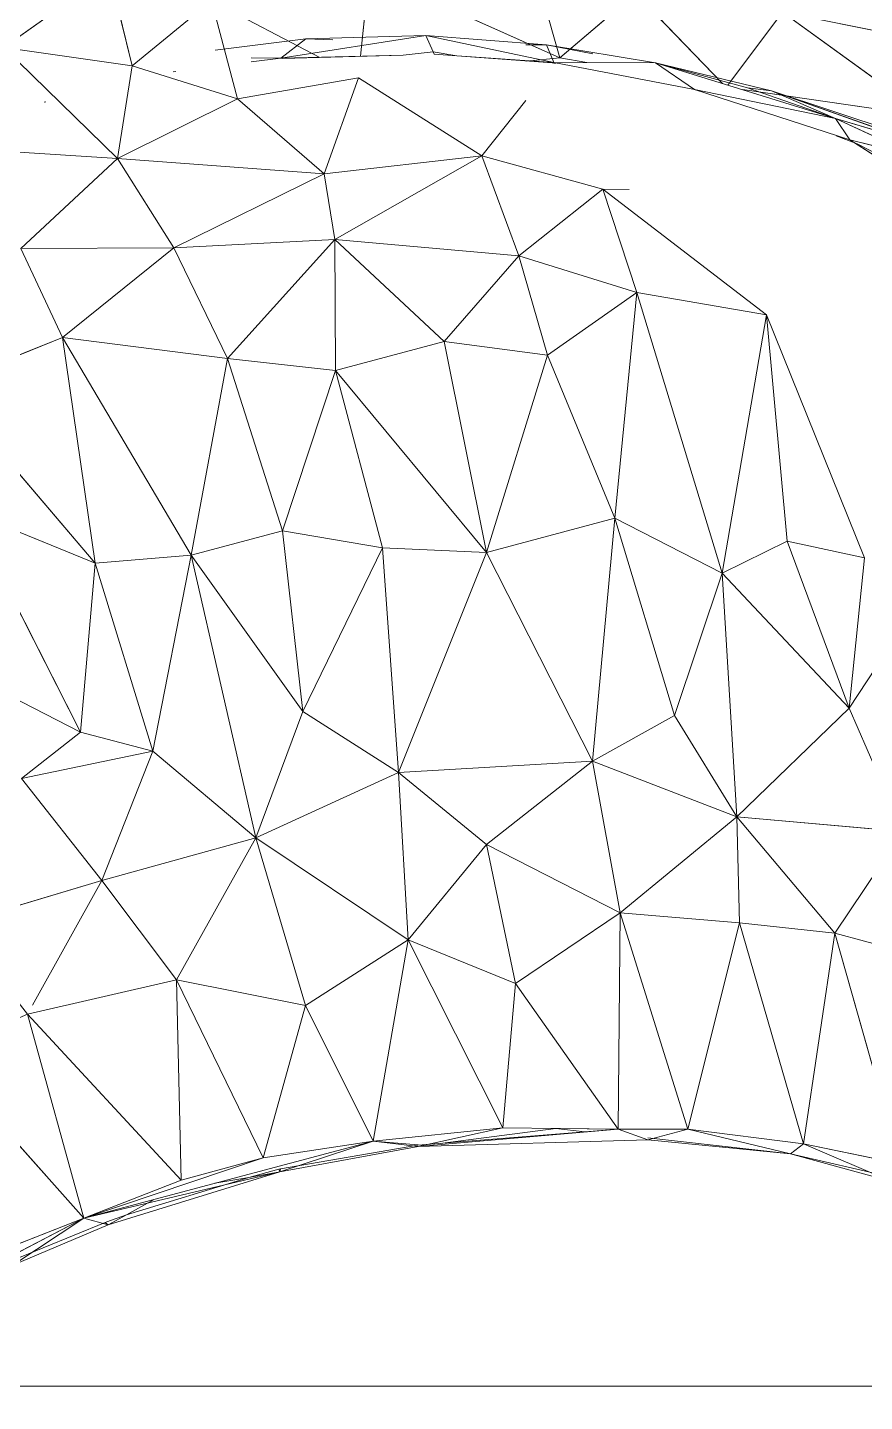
# Model space of a CAD drawing. Header units: inches. Extents: x -1767 to 184, y -1065 to 157.
# Drawn here: x -741.551 to -740.089, y -216.023 to -213.625 of the extents above; entities that cross this region are included whole.
import ezdxf

# ---------------------------------------------------------------- set-up
doc = ezdxf.new("R2010")
doc.units = ezdxf.units.IN
doc.header["$MEASUREMENT"] = 0
for name, color, linetype, lineweight in [('A-DETL-GENF', 92, 'Continuous', 9), ('E-LITE-EQPM', 33, 'Continuous', 9), ('G-IMPT', 8, 'Continuous', 9)]:
    doc.layers.add(name, color=color, linetype=linetype, lineweight=lineweight)

# ---------------------------------------------------------------- blocks, each defined once
blk = doc.blocks.new('flos_pendant16 - flos_pendant - 3D View - _3D__dwg_FLOS_AIM_Pendant_Lamps_dwg-2425-_3D_-5700993-FIRST FLOOR')
at = {"layer": 'G-IMPT'}
for p, q in [((-82.0861, 5.4656), (-82.207, 5.889)), ((-82.207, 5.889), (-82.0861, 5.4656)), ((-83.9308, 5.8148), (-84.3625, 5.5069)), ((-83.9308, 5.8148), (-83.8374, 5.4326)), ((-82.8669, 5.8148), (-82.9019, 5.4714)), ((-82.0861, 5.4656), (-82.8669, 5.8148)), ((-83.513, 5.6993), (-83.8374, 5.4326)), ((-83.0694, 5.4664), (-83.513, 5.6993)), ((-83.513, 5.6993), (-83.4057, 5.2979)), ((-81.7754, 5.7296), (-82.0861, 5.4656)), ((-81.4192, 5.3602), (-81.7754, 5.7296)), ((-81.1733, 5.6526), (-81.3976, 5.3535)), ((-80.5849, 5.2264), (-81.1733, 5.6526)), ((-80.7114, 5.5591), (-81.1733, 5.6526)), ((-83.8374, 5.4326), (-84.3625, 5.5069)), ((-83.8979, 5.0532), (-84.3625, 5.5069)), ((-82.0861, 5.4656), (-82.2208, 5.4521)), ((-81.9756, 5.446), (-82.0861, 5.4656)), ((-81.9756, 5.446), (-82.0861, 5.4656)), ((-83.8374, 5.4326), (-83.8979, 5.0532)), ((-83.4057, 5.2979), (-83.8374, 5.4326)), ((-82.9109, 5.3831), (-83.4057, 5.2979)), ((-82.9109, 5.3831), (-83.0511, 4.99)), ((-82.405, 5.0642), (-82.9109, 5.3831)), ((-82.405, 5.0642), (-82.9109, 5.3831)), ((-83.4057, 5.2979), (-83.8979, 5.0532)), ((-83.0511, 4.99), (-83.4057, 5.2979)), ((-82.2253, 5.2904), (-82.405, 5.0642)), ((-80.5849, 5.2264), (-81.338, 5.3351)), ((-83.8979, 5.0532), (-84.6017, 5.0972)), ((-84.6017, 5.0972), (-83.8979, 5.0532)), ((-83.8979, 5.0532), (-84.2938, 4.6848)), ((-83.0511, 4.99), (-83.8979, 5.0532)), ((-83.6669, 4.6876), (-83.8979, 5.0532)), ((-83.6669, 4.6876), (-83.8979, 5.0532)), ((-83.8979, 5.0532), (-83.0511, 4.99)), ((-82.405, 5.0642), (-83.0511, 4.99)), ((-82.405, 5.0642), (-83.0071, 4.7206)), ((-82.405, 5.0642), (-83.0071, 4.7206)), ((-81.9101, 4.9268), (-82.405, 5.0642)), ((-82.2538, 4.6546), (-82.405, 5.0642)), ((-82.2538, 4.6546), (-82.405, 5.0642)), ((-83.0511, 4.99), (-83.6669, 4.6876)), ((-83.0511, 4.99), (-83.6669, 4.6876)), ((-83.0071, 4.7206), (-83.0511, 4.99)), ((-83.0071, 4.7206), (-83.0511, 4.99)), ((-81.9101, 4.9268), (-82.2538, 4.6546)), ((-81.2393, 4.4126), (-81.9101, 4.9268)), ((-81.8022, 4.9255), (-81.9101, 4.9268)), ((-81.7699, 4.5034), (-81.9101, 4.9268)), ((-83.6669, 4.6876), (-84.2938, 4.6848)), ((-84.1233, 4.3192), (-84.2938, 4.6848)), ((-83.6669, 4.6876), (-84.1233, 4.3192)), ((-84.1233, 4.3192), (-83.6669, 4.6876)), ((-83.0071, 4.7206), (-83.6669, 4.6876)), ((-83.6669, 4.6876), (-83.0071, 4.7206)), ((-83.447, 4.2339), (-83.6669, 4.6876)), ((-83.447, 4.2339), (-83.6669, 4.6876)), ((-83.0071, 4.7206), (-83.447, 4.2339)), ((-83.0071, 4.7206), (-83.447, 4.2339)), ((-82.2538, 4.6546), (-83.0071, 4.7206)), ((-82.5589, 4.3027), (-83.0071, 4.7206)), ((-83.0071, 4.7206), (-83.0043, 4.1844)), ((-83.0071, 4.7206), (-83.0043, 4.1844)), ((-82.2538, 4.6546), (-82.5589, 4.3027)), ((-81.7699, 4.5034), (-82.2538, 4.6546)), ((-82.2538, 4.6546), (-82.1356, 4.2477)), ((-82.1356, 4.2477), (-82.2538, 4.6546)), ((-81.7699, 4.5034), (-82.1356, 4.2477)), ((-81.8606, 3.5796), (-81.7699, 4.5034)), ((-81.2393, 4.4126), (-81.7699, 4.5034)), ((-81.4207, 3.3542), (-81.7699, 4.5034)), ((-81.7699, 4.5034), (-81.4207, 3.3542)), ((-81.2393, 4.4126), (-81.4207, 3.3542)), ((-81.2393, 4.4126), (-80.8379, 3.4174)), ((-81.2393, 4.4126), (-81.154, 3.4861)), ((-80.8379, 3.4174), (-81.2393, 4.4126)), ((-84.1233, 4.3192), (-84.6099, 4.124)), ((-83.447, 4.2339), (-84.1233, 4.3192)), ((-83.5954, 3.4284), (-84.1233, 4.3192)), ((-83.9886, 3.3954), (-84.1233, 4.3192)), ((-84.1233, 4.3192), (-83.9886, 3.3954)), ((-83.5954, 3.4284), (-84.1233, 4.3192)), ((-82.5589, 4.3027), (-83.0043, 4.1844)), ((-82.1356, 4.2477), (-82.5589, 4.3027)), ((-82.3857, 3.4394), (-82.5589, 4.3027)), ((-82.3857, 3.4394), (-82.5589, 4.3027)), ((-82.5589, 4.3027), (-82.1356, 4.2477)), ((-83.447, 4.2339), (-83.5954, 3.4284)), ((-83.0043, 4.1844), (-83.447, 4.2339)), ((-83.2215, 3.5274), (-83.447, 4.2339)), ((-82.1356, 4.2477), (-82.3857, 3.4394)), ((-82.1356, 4.2477), (-82.3857, 3.4394)), ((-81.8606, 3.5796), (-82.1356, 4.2477)), ((-83.0043, 4.1844), (-83.2215, 3.5274)), ((-83.0043, 4.1844), (-83.2215, 3.5274)), ((-82.3857, 3.4394), (-83.0043, 4.1844)), ((-82.8119, 3.4586), (-83.0043, 4.1844)), ((-83.9886, 3.3954), (-84.6099, 4.124)), ((-83.9886, 3.3954), (-84.5082, 3.6071)), ((-84.0491, 2.7026), (-84.5082, 3.6071)), ((-81.8606, 3.5796), (-82.3857, 3.4394)), ((-82.3857, 3.4394), (-81.8606, 3.5796)), ((-81.8606, 3.5796), (-81.9513, 2.5843)), ((-81.8606, 3.5796), (-81.4207, 3.3542)), ((-81.8606, 3.5796), (-81.6159, 2.7713)), ((-81.6159, 2.7713), (-81.8606, 3.5796)), ((-81.8606, 3.5796), (-81.4207, 3.3542)), ((-83.2215, 3.5274), (-83.5954, 3.4284)), ((-82.8119, 3.4586), (-83.2215, 3.5274)), ((-83.139, 2.7878), (-83.2215, 3.5274)), ((-83.2215, 3.5274), (-82.8119, 3.4586)), ((-82.8119, 3.4586), (-83.139, 2.7878)), ((-82.3857, 3.4394), (-82.8119, 3.4586)), ((-82.7459, 2.5376), (-82.8119, 3.4586)), ((-82.7459, 2.5376), (-82.8119, 3.4586)), ((-82.8119, 3.4586), (-82.3857, 3.4394)), ((-82.3857, 3.4394), (-82.7459, 2.5376)), ((-82.7459, 2.5376), (-82.3857, 3.4394)), ((-81.9513, 2.5843), (-82.3857, 3.4394)), ((-81.9513, 2.5843), (-82.3857, 3.4394)), ((-81.154, 3.4861), (-81.4207, 3.3542)), ((-80.9011, 2.8015), (-81.154, 3.4861)), ((-80.8379, 3.4174), (-81.154, 3.4861)), ((-83.9886, 3.3954), (-84.0491, 2.7026)), ((-83.5954, 3.4284), (-83.9886, 3.3954)), ((-83.9886, 3.3954), (-83.5954, 3.4284)), ((-83.9886, 3.3954), (-83.7521, 2.6256)), ((-83.5954, 3.4284), (-83.7521, 2.6256)), ((-83.7521, 2.6256), (-83.5954, 3.4284)), ((-83.139, 2.7878), (-83.5954, 3.4284)), ((-83.3315, 2.2709), (-83.5954, 3.4284)), ((-83.5954, 3.4284), (-83.139, 2.7878)), ((-80.9011, 2.8015), (-80.8379, 3.4174)), ((-80.8379, 3.4174), (-80.9011, 2.8015)), ((-81.4207, 3.3542), (-81.6159, 2.7713)), ((-80.9011, 2.8015), (-81.4207, 3.3542)), ((-81.3602, 2.3562), (-81.4207, 3.3542)), ((-80.9011, 2.8015), (-81.4207, 3.3542)), ((-81.4207, 3.3542), (-81.3602, 2.3562)), ((-80.5492, 3.3377), (-80.9011, 2.8015)), ((-80.9011, 2.8015), (-80.5492, 3.3377)), ((-84.0491, 2.7026), (-84.7117, 3.0435)), ((-84.0491, 2.7026), (-84.7117, 3.0435)), ((-83.139, 2.7878), (-83.3315, 2.2709)), ((-82.7459, 2.5376), (-83.139, 2.7878)), ((-81.6159, 2.7713), (-81.9513, 2.5843)), ((-81.3602, 2.3562), (-81.6159, 2.7713)), ((-80.9011, 2.8015), (-81.3602, 2.3562)), ((-80.6812, 2.2957), (-80.9011, 2.8015)), ((-80.6812, 2.2957), (-80.9011, 2.8015)), ((-84.0491, 2.7026), (-84.291, 2.5129)), ((-83.7521, 2.6256), (-84.0491, 2.7026)), ((-83.7521, 2.6256), (-84.291, 2.5129)), ((-83.7521, 2.6256), (-83.9611, 2.095)), ((-83.9611, 2.095), (-83.7521, 2.6256)), ((-83.3315, 2.2709), (-83.7521, 2.6256)), ((-82.7459, 2.5376), (-83.3315, 2.2709)), ((-82.7459, 2.5376), (-83.3315, 2.2709)), ((-81.9513, 2.5843), (-82.7459, 2.5376)), ((-82.3857, 2.2434), (-82.7459, 2.5376)), ((-82.7459, 2.5376), (-82.7074, 1.853)), ((-82.3857, 2.2434), (-82.7459, 2.5376)), ((-82.7459, 2.5376), (-82.7074, 1.853)), ((-81.9513, 2.5843), (-82.3857, 2.2434)), ((-81.3602, 2.3562), (-81.9513, 2.5843)), ((-81.9513, 2.5843), (-81.8386, 1.963)), ((-81.9513, 2.5843), (-81.8386, 1.963)), ((-81.3602, 2.3562), (-81.9513, 2.5843)), ((-83.9611, 2.095), (-84.291, 2.5129)), ((-83.9611, 2.095), (-84.291, 2.5129)), ((-81.3602, 2.3562), (-81.8386, 1.963)), ((-81.8386, 1.963), (-81.3602, 2.3562)), ((-80.6812, 2.2957), (-81.3602, 2.3562)), ((-81.3602, 2.3562), (-81.3493, 1.9218)), ((-81.3602, 2.3562), (-80.9588, 1.8805)), ((-83.3315, 2.2709), (-83.9611, 2.095)), ((-83.3315, 2.2709), (-83.9611, 2.095)), ((-83.3315, 2.2709), (-83.6559, 1.6881)), ((-82.7074, 1.853), (-83.3315, 2.2709)), ((-83.3315, 2.2709), (-83.1281, 1.5836)), ((-82.7074, 1.853), (-83.3315, 2.2709)), ((-80.6812, 2.2957), (-80.9588, 1.8805)), ((-80.6812, 2.2957), (-80.9588, 1.8805)), ((-82.3857, 2.2434), (-82.7074, 1.853)), ((-82.7074, 1.853), (-82.3857, 2.2434)), ((-82.3857, 2.2434), (-82.2675, 1.6743)), ((-82.3857, 2.2434), (-81.8386, 1.963)), ((-82.2675, 1.6743), (-82.3857, 2.2434)), ((-82.3857, 2.2434), (-81.8386, 1.963)), ((-83.9611, 2.095), (-84.5549, 1.919)), ((-84.5549, 1.919), (-83.9611, 2.095)), ((-83.9611, 2.095), (-84.2458, 1.5846)), ((-83.9611, 2.095), (-83.6559, 1.6881)), ((-84.5549, 1.919), (-84.2663, 1.5479)), ((-82.2675, 1.6743), (-81.8386, 1.963)), ((-81.8386, 1.963), (-82.2675, 1.6743)), ((-81.8469, 1.0777), (-81.8386, 1.963)), ((-81.5609, 1.0777), (-81.8386, 1.963)), ((-81.3493, 1.9218), (-81.8386, 1.963)), ((-81.8386, 1.963), (-81.5609, 1.0777)), ((-81.3492, 1.9218), (-81.8386, 1.963)), ((-81.5609, 1.0777), (-81.3493, 1.9218)), ((-81.0881, 1.0172), (-81.3493, 1.9218)), ((-81.3493, 1.9218), (-80.9588, 1.8805)), ((-81.0881, 1.0172), (-80.9588, 1.8805)), ((-80.6922, 0.9348), (-80.9588, 1.8805)), ((-80.53, 1.7623), (-80.9588, 1.8805)), ((-80.9588, 1.8805), (-80.53, 1.7623)), ((-82.7074, 1.853), (-83.1281, 1.5836)), ((-82.7074, 1.853), (-82.8504, 1.0282)), ((-82.3198, 1.0832), (-82.7074, 1.853)), ((-82.2675, 1.6743), (-82.7074, 1.853)), ((-82.2675, 1.6743), (-82.7074, 1.853)), ((-83.6559, 1.6881), (-84.2663, 1.5479)), ((-83.3013, 0.9595), (-83.6559, 1.6881)), ((-83.1281, 1.5836), (-83.6559, 1.6881)), ((-83.6367, 0.8688), (-83.6559, 1.6881)), ((-83.6559, 1.6881), (-83.3013, 0.9595)), ((-82.3198, 1.0832), (-82.2675, 1.6743)), ((-81.8469, 1.0777), (-82.2675, 1.6743)), ((-83.3013, 0.9595), (-83.1281, 1.5836)), ((-83.1281, 1.5836), (-83.3013, 0.9595)), ((-82.8504, 1.0282), (-83.1281, 1.5836)), ((-82.8504, 1.0282), (-83.1281, 1.5836)), ((-84.2663, 1.5479), (-84.6347, 1.3857)), ((-84.0353, 0.7121), (-84.2663, 1.5479)), ((-83.6367, 0.8688), (-84.2663, 1.5479)), ((-84.0353, 0.7121), (-84.6347, 1.3857)), ((-82.3198, 1.0832), (-82.8504, 1.0282)), ((-82.3198, 1.0832), (-82.6662, 1.0062)), ((-82.3198, 1.0832), (-82.6662, 1.0062)), ((-81.8469, 1.0777), (-82.6662, 1.0062)), ((-81.8469, 1.0777), (-82.6662, 1.0062)), ((-82.5756, 1.0182), (-82.1026, 1.0805)), ((-82.5756, 1.0182), (-82.1026, 1.0805)), ((-82.1026, 1.0805), (-82.5756, 1.0182)), ((-81.8469, 1.0777), (-82.3198, 1.0832)), ((-82.1026, 1.0805), (-81.984, 1.0658)), ((-81.8469, 1.0777), (-82.1026, 1.0805)), ((-82.1026, 1.0805), (-81.984, 1.0658)), ((-82.1026, 1.0805), (-81.984, 1.0658)), ((-81.8469, 1.0777), (-81.7259, 1.0337)), ((-81.5609, 1.0777), (-81.8469, 1.0777)), ((-81.8469, 1.0777), (-81.7259, 1.0337)), ((-81.5609, 1.0777), (-81.7259, 1.0337)), ((-81.0881, 1.0172), (-81.5609, 1.0777)), ((-81.5609, 1.0777), (-81.1405, 0.9763)), ((-81.5609, 1.0777), (-81.1405, 0.9763)), ((-82.8504, 1.0282), (-84.0353, 0.7121)), ((-82.8504, 1.0282), (-83.3013, 0.9595)), ((-82.8504, 1.0282), (-83.3013, 0.9595)), ((-82.8504, 1.0282), (-83.2325, 0.9018)), ((-82.8504, 1.0282), (-82.6662, 1.0062)), ((-82.6654, 1.0124), (-82.8504, 1.0282)), ((-82.6662, 1.0062), (-81.7259, 1.0337)), ((-81.1405, 0.9763), (-81.7259, 1.0337)), ((-81.1405, 0.9763), (-81.7255, 1.0414)), ((-81.1405, 0.9763), (-81.7255, 1.0414)), ((-81.7255, 1.0414), (-81.1405, 0.9763)), ((-81.0881, 1.0172), (-81.1405, 0.9763)), ((-80.6922, 0.9348), (-81.0881, 1.0172)), ((-81.0881, 1.0172), (-80.7279, 0.8633)), ((-83.3013, 0.9595), (-84.0353, 0.7121)), ((-83.3013, 0.9595), (-83.6367, 0.8688)), ((-82.6662, 1.0062), (-83.2325, 0.9018)), ((-83.2297, 0.9148), (-82.6679, 1.0121)), ((-83.2297, 0.9148), (-82.6679, 1.0121)), ((-81.1405, 0.9763), (-80.7274, 0.8809)), ((-80.7279, 0.8633), (-81.1405, 0.9763)), ((-81.1405, 0.9763), (-80.7274, 0.8809)), ((-84.0353, 0.7121), (-83.2325, 0.9018)), ((-83.9363, 0.6846), (-83.2325, 0.9018)), ((-83.3598, 0.8795), (-83.2373, 0.9133)), ((-83.3598, 0.8795), (-83.2373, 0.9133)), ((-83.2325, 0.9018), (-83.3598, 0.8795)), ((-83.2373, 0.9133), (-83.2297, 0.9148)), ((-83.2325, 0.9018), (-83.2373, 0.9133)), ((-83.2373, 0.9133), (-83.2325, 0.9018)), ((-83.2325, 0.9018), (-83.2297, 0.9148)), ((-84.0353, 0.7121), (-83.6367, 0.8688)), ((-83.8607, 0.7266), (-83.3598, 0.8795)), ((-83.8607, 0.7266), (-83.3598, 0.8795)), ((-83.3598, 0.8795), (-83.4985, 0.8553)), ((-83.3598, 0.8795), (-83.4985, 0.8553)), ((-83.8607, 0.7266), (-83.7497, 0.7883)), ((-84.0353, 0.7121), (-84.9921, 0.2144)), ((-84.9921, 0.2144), (-84.0353, 0.7121)), ((-84.0353, 0.7121), (-84.5055, 0.5279)), ((-84.3292, 0.5385), (-83.9479, 0.6949)), ((-84.3292, 0.5385), (-83.9479, 0.6949)), ((-84.0353, 0.7121), (-84.3268, 0.5196)), ((-83.9363, 0.6846), (-84.3268, 0.5196)), ((-84.0353, 0.7121), (-83.9363, 0.6846)), ((-83.9479, 0.6949), (-83.9416, 0.6975)), ((-83.9363, 0.6846), (-83.9479, 0.6949)), ((-83.9479, 0.6949), (-83.9363, 0.6846)), ((-83.9416, 0.6975), (-83.8607, 0.7266)), ((-83.9363, 0.6846), (-83.8607, 0.7266))]:
    blk.add_line(p, q, dxfattribs=at)
at = {"layer": 'G-IMPT', "flags": 128}
for points in [[(-83.0694, 5.4664), (-83.513, 5.6993), (-83.3947, 5.977), (-84.0601, 5.9632)], [(-81.5774, 5.933), (-81.7754, 5.7296), (-81.4192, 5.3602)], [(-82.2208, 5.4521), (-82.0861, 5.4656), (-82.8669, 5.8148), (-82.207, 5.889)], [(-84.8629, 5.6471), (-83.9308, 5.8148), (-83.8374, 5.4326), (-83.513, 5.6993)], [(-83.513, 5.6993), (-83.9308, 5.8148), (-84.3625, 5.5069), (-83.8374, 5.4326)], [(-83.4057, 5.2979), (-83.513, 5.6993), (-82.8669, 5.8148), (-82.9019, 5.4714)], [(-82.0861, 5.4656), (-81.7754, 5.7296), (-81.1733, 5.6526), (-81.3976, 5.3535)], [(-80.5849, 5.2264), (-80.7114, 5.5591), (-81.1733, 5.6526), (-80.5849, 5.2264)], [(-83.6669, 4.6876), (-84.2938, 4.6848), (-83.8979, 5.0532), (-84.3625, 5.5069)], [(-83.8979, 5.0532), (-83.8374, 5.4326), (-83.4057, 5.2979), (-83.8979, 5.0532)], [(-83.0511, 4.99), (-83.4057, 5.2979), (-82.9109, 5.3831)], [(-82.9109, 5.3831), (-83.0511, 4.99), (-82.405, 5.0642)], [(-81.9101, 4.9268), (-82.405, 5.0642), (-82.2253, 5.2904)], [(-80.7333, 5.0887), (-80.5849, 5.2264), (-81.338, 5.3351)], [(-81.8022, 4.9255), (-81.9101, 4.9268), (-82.2538, 4.6546), (-81.7699, 4.5034)], [(-81.7699, 4.5034), (-81.9101, 4.9268), (-81.2393, 4.4126)], [(-84.0491, 2.7026), (-83.9886, 3.3954), (-84.6099, 4.124), (-84.1233, 4.3192), (-84.2938, 4.6848)], [(-82.1356, 4.2477), (-81.7699, 4.5034), (-81.8606, 3.5796)], [(-81.4207, 3.3542), (-81.154, 3.4861), (-81.2393, 4.4126), (-81.7699, 4.5034)], [(-81.2393, 4.4126), (-81.4207, 3.3542), (-81.6159, 2.7713)], [(-83.3315, 2.2709), (-83.139, 2.7878), (-83.2215, 3.5274), (-83.5954, 3.4284), (-83.447, 4.2339), (-84.1233, 4.3192)], [(-82.3857, 3.4394), (-83.0043, 4.1844), (-82.5589, 4.3027)], [(-83.2215, 3.5274), (-83.447, 4.2339), (-83.0043, 4.1844)], [(-81.9513, 2.5843), (-81.8606, 3.5796), (-82.1356, 4.2477)], [(-83.0043, 4.1844), (-82.8119, 3.4586), (-83.139, 2.7878), (-82.7459, 2.5376)], [(-84.291, 2.5129), (-83.7521, 2.6256), (-83.9886, 3.3954), (-84.5082, 3.6071), (-84.6099, 4.124)], [(-84.5082, 3.6071), (-84.0491, 2.7026), (-84.291, 2.5129)], [(-80.9011, 2.8015), (-81.154, 3.4861), (-80.8379, 3.4174)], [(-83.5954, 3.4284), (-83.3315, 2.2709), (-83.7521, 2.6256), (-84.0491, 2.7026)], [(-81.3602, 2.3562), (-81.6159, 2.7713), (-81.9513, 2.5843)], [(-80.53, 1.7623), (-80.6812, 2.2957), (-81.3602, 2.3562), (-80.9011, 2.8015)], [(-82.3857, 2.2434), (-81.9513, 2.5843), (-82.7459, 2.5376)], [(-81.3492, 1.9218), (-80.9588, 1.8805), (-81.3602, 2.3562), (-81.3492, 1.9218)], [(-84.2663, 1.5479), (-83.6559, 1.6881), (-83.3315, 2.2709)], [(-83.3315, 2.2709), (-83.1281, 1.5836), (-83.6559, 1.6881)], [(-84.2458, 1.5846), (-83.9611, 2.095), (-83.6559, 1.6881)], [(-82.6679, 1.0121), (-81.8469, 1.0777), (-81.8386, 1.963)], [(-81.8469, 1.0777), (-81.7259, 1.0337), (-81.5609, 1.0777), (-81.3492, 1.9218), (-81.0881, 1.0172), (-80.9588, 1.8805), (-80.6922, 0.9348)], [(-83.1281, 1.5836), (-82.7074, 1.853), (-82.8504, 1.0282)], [(-82.7074, 1.853), (-82.3198, 1.0832), (-82.2675, 1.6743), (-81.8469, 1.0777)], [(-84.2663, 1.5479), (-83.6367, 0.8688), (-83.6559, 1.6881)], [(-82.8504, 1.0282), (-84.0353, 0.7121), (-84.6347, 1.3857), (-84.2663, 1.5479)], [(-83.3013, 0.9595), (-84.0353, 0.7121), (-84.2663, 1.5479)], [(-81.5609, 1.0777), (-81.8469, 1.0777), (-82.3198, 1.0832), (-82.8504, 1.0282)], [(-80.189, 0.7588), (-80.6922, 0.9348), (-81.0881, 1.0172), (-81.5609, 1.0777)], [(-82.8504, 1.0282), (-83.2325, 0.9018), (-83.2297, 0.9148)], [(-82.6662, 1.0062), (-81.7259, 1.0337), (-81.1405, 0.9763)], [(-81.1405, 0.9763), (-81.0881, 1.0172), (-80.7279, 0.8633), (-80.7274, 0.8809)], [(-82.6662, 1.0062), (-83.2325, 0.9018), (-83.9363, 0.6846), (-84.3267, 0.5196), (-84.9403, 0.1943), (-84.9541, 0.1846)], [(-83.3013, 0.9595), (-83.6367, 0.8688), (-84.0353, 0.7121), (-84.5055, 0.5279)], [(-83.3598, 0.8795), (-83.2373, 0.9133), (-83.2297, 0.9148), (-82.6679, 1.0121)], [(-81.1405, 0.9763), (-80.7274, 0.8809), (-80.7164, 0.8775), (-80.2318, 0.7185), (-80.2257, 0.7159), (-79.8417, 0.5423)], [(-81.1405, 0.9763), (-80.7279, 0.8633), (-80.2303, 0.7093), (-79.8426, 0.5306), (-79.4522, 0.3079), (-79.3419, 0.2242)], [(-84.0353, 0.7121), (-83.2325, 0.9018), (-83.3598, 0.8795)], [(-84.9403, 0.1943), (-84.4152, 0.4929), (-84.3292, 0.5385), (-83.9479, 0.6949), (-83.9416, 0.6975), (-83.8607, 0.7266), (-83.3598, 0.8795)], [(-83.7497, 0.7883), (-83.8607, 0.7266), (-83.9363, 0.6846)], [(-84.943, 0.1926), (-84.9921, 0.2144), (-84.3267, 0.5196), (-84.0353, 0.7121)], [(-83.9479, 0.6949), (-83.9363, 0.6846), (-84.0353, 0.7121)]]:
    blk.add_lwpolyline(points, dxfattribs=at)
blk.add_lwpolyline([(-82.2538, 4.6546), (-82.5589, 4.3027), (-83.0071, 4.7206)], close=True, dxfattribs=at)
blk = doc.blocks.new('flos_pendant16 - flos_pendant - 3D View - _3D__dwg-5700992-FIRST FLOOR')
at = {"xscale": 0.426201584994806, "yscale": 0.426201584994806, "zscale": 0.426201584994806}
blk.add_blockref('flos_pendant16 - flos_pendant - 3D View - _3D__dwg_FLOS_AIM_Pendant_Lamps_dwg-2425-_3D_-5700993-FIRST FLOOR', (0.7054, -0.3763), dxfattribs=at)
blk = doc.blocks.new('flos_pendant16 - flos_pendant16 2-5682999-FIRST FLOOR')
blk.add_blockref('flos_pendant16 - flos_pendant - 3D View - _3D__dwg-5700992-FIRST FLOOR', (0, 0))
blk = doc.blocks.new('flos_pendant16 - flos_pendant - 3D View - _3D__dwg_FLOS_AIM_Pendant_Lamps_dwg-2425-_3D_-V18-FIRST FLOOR')
at = {"layer": 'G-IMPT'}
for p, q in [((-85.0196, -6.5791), (-85.4668, -6.2319)), ((-85.048, -6.5607), (-85.2918, -6.4031)), ((-85.3935, -6.5131), (-84.7199, -6.81)), ((-85.289, -6.4856), (-84.9701, -6.6726)), ((-85.289, -6.4856), (-85.0196, -6.5791)), ((-85.3028, -6.5379), (-84.9701, -6.6726)), ((-85.3028, -6.5379), (-84.7199, -6.81)), ((-85.048, -6.5607), (-84.9656, -6.6015)), ((-84.9701, -6.6726), (-85.0196, -6.5791)), ((-85.0196, -6.5791), (-84.4065, -6.8458)), ((-84.9701, -6.6726), (-84.7199, -6.81)), ((-84.9701, -6.6726), (-84.6237, -6.832)), ((-84.9701, -6.6726), (-84.258, -6.9695)), ((-84.9701, -6.6726), (-84.4065, -6.8458)), ((-84.7199, -6.81), (-84.258, -6.9695)), ((-84.7199, -6.81), (-84.6237, -6.832)), ((-84.6237, -6.832), (-84.258, -6.9695)), ((-84.4187, -6.8396), (-84.4094, -6.8432)), ((-84.258, -6.9695), (-84.4065, -6.8458)), ((-83.8429, -7.0107), (-84.4065, -6.8458)), ((-84.258, -6.9695), (-83.8209, -7.085)), ((-84.258, -6.9695), (-83.8429, -7.0107)), ((-84.0055, -7.0299), (-83.8209, -7.085)), ((-83.8507, -7.0066), (-83.8439, -7.0081)), ((-83.8439, -7.0081), (-83.8361, -7.0093)), ((-83.8209, -7.085), (-83.8429, -7.0107)), ((-83.3315, -7.1702), (-83.8429, -7.0107)), ((-83.4505, -7.0754), (-83.8429, -7.0107)), ((-83.4505, -7.0754), (-83.8361, -7.0093)), ((-83.4505, -7.0754), (-83.8361, -7.0093)), ((-83.8209, -7.085), (-83.3315, -7.1702)), ((-83.8209, -7.085), (-83.7359, -7.093)), ((-83.4505, -7.0754), (-83.359, -7.0905)), ((-83.3555, -7.1007), (-83.4505, -7.0754)), ((-81.7564, -7.0485), (-81.7498, -7.0473)), ((-83.2316, -7.0994), (-83.3555, -7.1007)), ((-83.3315, -7.1702), (-83.3555, -7.1007)), ((-83.3315, -7.1702), (-82.7321, -7.1345)), ((-83.2316, -7.0994), (-82.7395, -7.1317)), ((-83.2316, -7.0994), (-82.7321, -7.1345)), ((-83.2316, -7.0994), (-82.7395, -7.1317)), ((-82.8421, -7.2032), (-82.7321, -7.1345)), ((-82.7321, -7.1345), (-82.7395, -7.1317)), ((-82.7321, -7.1345), (-82.6098, -7.1315)), ((-82.6114, -7.1476), (-82.7321, -7.1345)), ((-82.2988, -7.1215), (-82.2883, -7.1213)), ((-83.3315, -7.1702), (-82.8421, -7.2032)), ((-82.951, -7.189), (-82.8421, -7.2032)), ((-82.8421, -7.2032), (-82.951, -7.189)), ((-82.8421, -7.2032), (-82.4668, -7.1927))]:
    blk.add_line(p, q, dxfattribs=at)
at = {"layer": 'G-IMPT', "flags": 128}
for points in [[(-86.0148, -5.8065), (-85.4668, -6.2319), (-85.0196, -6.5791), (-84.4065, -6.8458), (-83.8429, -7.0107), (-83.4505, -7.0754), (-83.359, -7.0905)], [(-85.8719, -6.043), (-85.6162, -6.2657), (-85.289, -6.4856), (-84.9701, -6.6726), (-84.6237, -6.832), (-84.258, -6.9695), (-83.8209, -7.085), (-83.3315, -7.1702)], [(-85.289, -6.4856), (-85.0196, -6.5791), (-84.9701, -6.6726), (-84.258, -6.9695), (-84.4065, -6.8458), (-84.9701, -6.6726)], [(-84.258, -6.9695), (-84.7199, -6.81), (-84.9701, -6.6726), (-85.3028, -6.5379), (-84.7199, -6.81), (-84.6237, -6.832)], [(-84.258, -6.9695), (-83.8429, -7.0107), (-83.8209, -7.085)], [(-83.7359, -7.093), (-83.8209, -7.085), (-84.0055, -7.0299)], [(-83.8429, -7.0107), (-83.3315, -7.1702), (-82.7322, -7.1345), (-82.6114, -7.1476)], [(-82.7395, -7.1317), (-83.2316, -7.0994), (-83.3555, -7.1007), (-83.4505, -7.0754), (-83.8361, -7.0093)], [(-83.3315, -7.1702), (-83.3555, -7.1007), (-83.359, -7.0905)], [(-83.2316, -7.0994), (-82.7322, -7.1345), (-82.6098, -7.1315)], [(-82.8421, -7.2032), (-82.7322, -7.1345), (-82.7395, -7.1317)], [(-83.3315, -7.1702), (-82.8421, -7.2032), (-82.4668, -7.1927)]]:
    blk.add_lwpolyline(points, dxfattribs=at)
blk = doc.blocks.new('flos_pendant16 - flos_pendant - 3D View - _3D__dwg-V19-FIRST FLOOR')
at = {"xscale": 0.426201584994806, "yscale": 0.426201584994806, "zscale": 0.426201584994806}
blk.add_blockref('flos_pendant16 - flos_pendant - 3D View - _3D__dwg_FLOS_AIM_Pendant_Lamps_dwg-2425-_3D_-V18-FIRST FLOOR', (0.7054, -0.3763), dxfattribs=at)
blk = doc.blocks.new('flos_pendant16 - flos_pendant16 2-V20-FIRST FLOOR')
blk.add_blockref('flos_pendant16 - flos_pendant - 3D View - _3D__dwg-V19-FIRST FLOOR', (0, 0))

msp = doc.modelspace()

# ---------------------------------------------------------------- hatches: boundary and pattern name
at = {"layer": 'A-DETL-GENF'}
h = msp.add_hatch(dxfattribs=at)
h.set_pattern_fill('FP1_12', style=0, pattern_type=2)
h.set_pattern_definition([(0, (0, 0), (0, 6), [])])
h.paths.add_polyline_path([(-850.187, -314.9479), (-830.0626, -314.9479), (-830.0626, -299.7935), (-556.7791, -299.7935), (-556.7791, -106.8365), (-967.9152, -51.6245), (-967.9152, -314.9479), (-962.3651, -314.9479), (-962.3651, -308.8001), (-932.3651, -308.8001), (-932.3651, -314.9479), (-853.937, -314.9479)], flags=0)
h.paths.add_polyline_path([(-751.7044, -218.2571), (-751.7044, -218.257), (-751.6517, -218.2502)], flags=0)
h.paths.add_polyline_path([(-801.0716, -213.4245), (-801.0716, -213.4244), (-801.0102, -213.4245)], flags=0)

# ---------------------------------------------------------------- block references
at = {"layer": 'E-LITE-EQPM', "rotation": 185.4644837373745}
msp.add_blockref('flos_pendant16 - flos_pendant16 2-V20-FIRST FLOOR', (-775.181, -220.3702), dxfattribs=at)
at = {"layer": 'E-LITE-EQPM'}
msp.add_blockref('flos_pendant16 - flos_pendant16 2-5682999-FIRST FLOOR', (-706.3416, -215.6305), dxfattribs=at)

doc.saveas('drawing.dxf')
